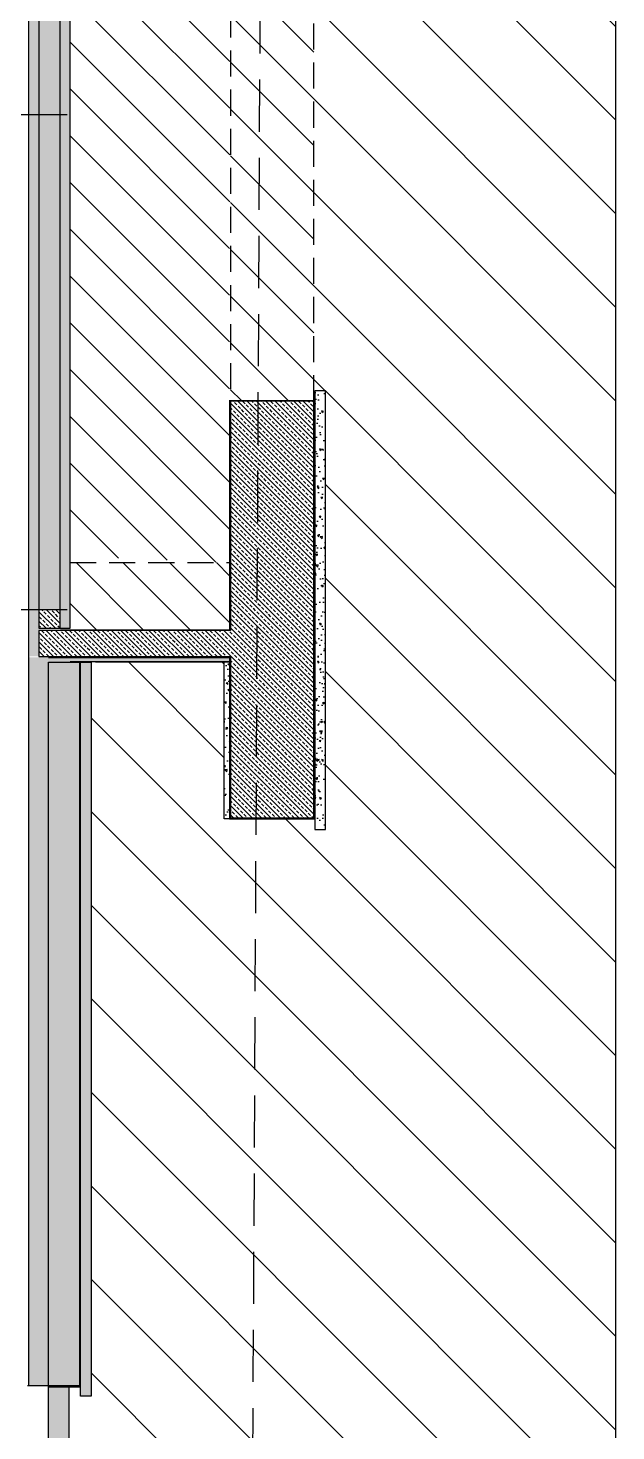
# Model space of a CAD drawing. Header units: centimetres. Extents: x 26569 to 160723, y -3143 to 14565.
# Drawn here: x 46234 to 46517, y 19 to 692 of the extents above; entities that cross this region are included whole.
import ezdxf

# ---------------------------------------------------------------- set-up
doc = ezdxf.new("R2010")
doc.units = ezdxf.units.CM
doc.header["$LTSCALE"] = 100
doc.linetypes.add('DASHDOT2', pattern=[0.5, 0.25, -0.125, 0, -0.125])
doc.linetypes.add('HIDDEN2', pattern=[0.1875, 0.125, -0.0625])
for name, color, linetype in [('A-ANNO-GRID', 155, 'DASHDOT2'), ('A-ELEV-01', 255, 'Continuous'), ('A-FNSH-TILE', 63, 'Continuous'), ('A-HATCH', 253, 'Continuous'), ('A-WALL-INSL', 249, 'Continuous'), ('L-TOPO', 49, 'Continuous'), ('S-CONC', 5, 'Continuous'), ('S-HTCH', 8, 'Continuous')]:
    doc.layers.add(name, color=color, linetype=linetype)
pattern_1 = [(135, (48025.532, 2716.281), (-2.245064, -2.245064), []), (135, (48025.532, 2718.5262), (-2.245064, -2.245064), [1.5875, -0.79375])]
pattern_2 = [(135, (48020.032, 2716.281), (-2.245064, -2.245064), []), (135, (48020.032, 2718.5262), (-2.245064, -2.245064), [1.5875, -0.79375])]
pattern_3 = [(140, (46371.492, 312.8995), (0.79695, 9.10923), [0.9525, -10.4775]), (85, (46371.492, 312.9), (-9.55284, -1.76217), [0.762, -8.38203]), (190.4514, (46371.5585, 313.659), (-8.7559, 7.34706), [0.8095, -8.9045]), (136.184, (46368.952, 312.9), (2.1021, 13.55395), [1.42875, -15.71625]), (186.6356, (46369.127, 314.029), (-12.3713, 11.8702), [1.21425, -13.3568]), (81.184, (46368.952, 312.9), (-12.3713, 11.8702), [1.143, -12.573]), (111, (46369.587, 314.1695), (5.11326, 7.58072), [0.9525, -10.4775]), (56, (46369.587, 314.17), (-9.2094, 3.0901), [0.762, -8.382]), (161.4514, (46370.013, 314.801), (-4.09614, 10.67082), [0.8095, -8.9045]), (127.5, (46371.492, 312.8995), (-4.22775, 0.15443), [0, -8.2804, 0, -8.509, 0, -8.41375]), (97.5, (46371.492, 312.8995), (-5.00903, 3.34098), [0, -4.8514, 0, -8.0899, 0, -3.20675]), (57.5, (46371.492, 310.0674), (0.286437, 6.77953), [0, -3.175, 0, -9.906, 0, -13.1445]), (47.5, (46371.492, 308.7974), (-1.27132, 7.40646), [0, -4.1275, 0, -6.5786, 0, -9.3345])]

msp = doc.modelspace()

# ---------------------------------------------------------------- hatches: boundary and pattern name
at = {"layer": 'A-HATCH'}
h = msp.add_hatch(dxfattribs=at)
h.set_pattern_fill('LINE', color=256, scale=10, angle=135, style=0)
h.set_pattern_definition([(135, (45430.74, -21480.53), (-22.45064, -22.45064), [])])
h.paths.add_polyline_path([(46371.99, 307.4), (46371.99, 312.4), (46328.49, 312.42), (46328.49, 387.67), (46264.49, 387.67), (46264.49, 35.41), (46253.99, 35.41), (46253.99, -1366.79), (46278.99, -1366.79), (46278.99, -1326.79), (46293.99, -1326.79), (46293.99, -1376.79), (46243.99, -1376.79), (46243.99, -1875.59), (46516.53, -1875.59), (46516.53, 3778.38), (46311.49, 3778.38), (46311.49, 3528.38), (46371.49, 3528.38), (46371.49, 3533.38), (46376.49, 3533.38), (46376.49, 3463.38), (46371.49, 3463.38), (46371.49, 3468.38), (46356.49, 3468.38), (46356.49, 3518.38), (46266.49, 3518.38), (46248.99, 3365.4), (46253.99, 3365.4), (46253.99, 3288.15), (46328.49, 3288.15), (46328.49, 3363.4), (46330.99, 3363.4), (46371.99, 3363.4), (46371.99, 3368.4), (46376.99, 3368.4), (46376.99, 3157.9), (46371.49, 3157.9), (46371.49, 2418.4), (46376.99, 2418.4), (46376.99, 2207.9), (46371.49, 2207.9), (46371.49, 1468.4), (46376.99, 1468.4), (46376.99, 1257.9), (46371.49, 1257.9), (46371.49, 517.9), (46376.99, 517.9), (46376.99, 307.4)])
h = msp.add_hatch(dxfattribs=at)
h.set_pattern_fill('LINE', color=256, scale=5, angle=135, style=0)
h.set_pattern_definition([(135, (45430.74, -21480.529), (-11.22532, -11.22532), [])])
h.paths.add_polyline_path([(46248.99, 3272.4), (46248.99, 3240.4), (46330.99, 3240.4), (46330.99, 3272.4)])
h.paths.add_polyline_path([(46248.99, 3240.41), (46248.99, 2335.41), (46330.99, 2335.4), (46330.99, 2413.4), (46331.49, 3162.4), (46330.99, 3162.4), (46330.99, 3240.4)])
h.paths.add_polyline_path([(46331.49, 3162.4), (46331.49, 2413.4), (46371.49, 2413.4), (46371.49, 3162.4)])
h.paths.add_polyline_path([(46248.99, 2335.41), (46248.99, 2290.41), (46330.99, 2290.4), (46330.99, 2335.4)])
h.paths.add_polyline_path([(46249.49, 2290.4), (46248.99, 1837.91), (46331.49, 1837.9), (46331.49, 2212.4), (46330.99, 2212.4), (46330.99, 2290.4)])
h.paths.add_polyline_path([(46331.49, 2212.4), (46331.49, 1837.9), (46371.49, 1837.9), (46371.49, 2212.4)])
h.paths.add_polyline_path([(46248.74, 1837.91), (46249.24, 1385.4), (46330.99, 1385.4), (46330.99, 1463.4), (46331.24, 1837.9)])
h.paths.add_polyline_path([(46331.49, 1837.9), (46331.49, 1463.4), (46371.49, 1463.4), (46371.49, 1837.9)])
h.paths.add_polyline_path([(46254.49, 1340.4), (46254.49, 438.4), (46330.99, 435.4), (46330.99, 513.4), (46331.49, 1262.4), (46330.99, 1262.4), (46330.99, 1340.4)])
h.paths.add_polyline_path([(46331.49, 1262.4), (46331.49, 513.15), (46371.49, 513.15), (46371.49, 1262.4)])
h.paths.add_polyline_path([(46254.49, 435.4), (46254.49, 403.15), (46330.99, 403.15), (46330.99, 435.4)])
h.paths.add_polyline_path([(46248.99, 1350.9), (46254.49, 1345.4), (46254.49, 1340.4), (46330.99, 1340.4), (46330.99, 1385.4), (46248.99, 1385.4)])
at = {"layer": 'A-WALL-INSL', "linetype": 'HIDDEN2', "ltscale": 0.5}
h = msp.add_hatch(dxfattribs=at)
h.set_pattern_fill('HONEY', color=256, scale=0.2, angle=90, style=0)
h.set_pattern_definition([(90, (46371.4921, 312.89955), (-0.5499261, 0.9525), [0.635, -1.27]), (210, (46371.4921, 312.89955), (-0.5499261, -0.9525), [0.635, -1.27]), (150, (46371.4921, 312.89955), (-1.0998523, 2e-09), [-1.27, 0.635])])
h.paths.add_polyline_path([(46243.99, 389.92), (46243.99, 387.92), (46330.99, 387.92), (46330.99, 389.92)])
at = {"layer": 'S-HTCH'}
h = msp.add_hatch(dxfattribs=at)
h.set_pattern_fill('AR-CONC', color=256, scale=0.05, angle=90, style=0)
h.set_pattern_definition([(140, (46516.0315, -1875.586), (0.796954, 9.109233), [0.9525, -10.4775]), (85, (46516.0315, -1875.586), (-9.552842, -1.76217), [0.762, -8.38203]), (190.45144, (46516.098, -1874.827), (-8.755888, 7.347062), [0.8095, -8.904512]), (136.1842, (46513.492, -1875.586), (2.102116, 13.553952), [1.42875, -15.71625]), (186.63556, (46513.667, -1874.456), (-12.371306, 11.870207), [1.21425, -13.35678]), (81.18415, (46513.492, -1875.586), (-12.371306, 11.870207), [1.143, -12.572987]), (111, (46514.1265, -1874.316), (5.11326, 7.58072), [0.9525, -10.4775]), (56, (46514.1265, -1874.316), (-9.209398, 3.090101), [0.762, -8.382]), (161.45145, (46514.553, -1873.684), (-4.096138, 10.67082), [0.8095, -8.904497]), (127.5, (46516.0315, -1875.586), (-4.227752, 0.15443), [0, -8.2804, 0, -8.509, 0, -8.41375]), (97.5, (46516.0315, -1875.586), (-5.009029, 3.340983), [0, -4.8514, 0, -8.0899, 0, -3.20675]), (57.5, (46516.0315, -1878.418), (0.2864372, 6.7795298), [0, -3.175, 0, -9.906, 0, -13.1445]), (47.5, (46516.0315, -1879.688), (-1.271325, 7.406459), [0, -4.1275, 0, -6.5786, 0, -9.3345])])
h.paths.add_polyline_path([(46249.49, 1350.4), (46249.49, 403.9), (46254.49, 403.9), (46254.49, 1345.4)])
h = msp.add_hatch(dxfattribs=at)
h.set_pattern_fill('AR-CONC', color=256, scale=0.05, angle=90, style=0)
h.set_pattern_definition([(140, (46374.492, 312.8995), (0.796954, 9.109233), [0.9525, -10.4775]), (85, (46374.492, 312.9), (-9.55284, -1.76217), [0.762, -8.38203]), (190.4514, (46374.5585, 313.659), (-8.75589, 7.34706), [0.8095, -8.90451]), (136.1842, (46371.952, 312.9), (2.10212, 13.55395), [1.42875, -15.71625]), (186.6356, (46372.127, 314.029), (-12.3713, 11.8702), [1.21425, -13.35678]), (81.1842, (46371.952, 312.9), (-12.3713, 11.8702), [1.143, -12.57299]), (111, (46372.587, 314.1695), (5.11326, 7.58072), [0.9525, -10.4775]), (56, (46372.587, 314.17), (-9.2094, 3.0901), [0.762, -8.382]), (161.4514, (46373.013, 314.801), (-4.09614, 10.67082), [0.8095, -8.9045]), (127.5, (46374.492, 312.8995), (-4.227752, 0.15443), [0, -8.2804, 0, -8.509, 0, -8.41375]), (97.5, (46374.492, 312.8995), (-5.009029, 3.340983), [0, -4.8514, 0, -8.0899, 0, -3.20675]), (57.5, (46374.492, 310.0674), (0.286437, 6.77953), [0, -3.175, 0, -9.906, 0, -13.1445]), (47.5, (46374.492, 308.7974), (-1.271325, 7.40646), [0, -4.1275, 0, -6.5786, 0, -9.3345])])
h.paths.add_polyline_path([(46234.99, 1340.4), (46234.99, 390.4), (46239.49, 390.4), (46239.49, 1340.4)])
h = msp.add_hatch(dxfattribs=at)
h.set_pattern_fill('ANSI33', color=256, scale=0.5, angle=90, style=0, pattern_type=2)
h.set_pattern_definition(pattern_1)
h.paths.add_polyline_path([(46249.49, 1340.4), (46239.49, 1340.4), (46239.49, 412.9), (46249.49, 412.9)])
h = msp.add_hatch(dxfattribs=at)
h.set_pattern_fill('ANSI33', color=256, scale=0.5, angle=90, style=0, pattern_type=2)
h.set_pattern_definition(pattern_2)
h.paths.add_polyline_path([(46371.49, 512.9), (46331.49, 512.9), (46331.49, 412.9), (46371.49, 412.9)], flags=0)
h = msp.add_hatch(dxfattribs=at)
h.set_pattern_fill('AR-CONC', color=256, scale=0.05, angle=90, style=0)
h.set_pattern_definition(pattern_3)
h.paths.add_polyline_path([(46371.99, 517.9), (46371.99, 307.4), (46376.99, 307.4), (46376.99, 517.9)])
h = msp.add_hatch(dxfattribs=at)
h.set_pattern_fill('ANSI33', color=256, scale=0.5, angle=90, style=0, pattern_type=2)
h.set_pattern_definition(pattern_1)
h.paths.add_polyline_path([(46239.49, 403.9), (46249.49, 403.9), (46249.49, 412.9), (46239.49, 412.9)], flags=0)
h = msp.add_hatch(dxfattribs=at)
h.set_pattern_fill('ANSI33', color=256, scale=0.5, angle=90, style=0, pattern_type=2)
h.set_pattern_definition(pattern_2)
h.paths.add_polyline_path([(46371.49, 412.9), (46331.49, 412.9), (46331.49, 402.9), (46331.49, 390.4), (46331.49, 312.9), (46371.49, 312.9)], flags=0)
h = msp.add_hatch(dxfattribs=at)
h.set_pattern_fill('ANSI33', color=256, scale=0.5, angle=90, style=0, pattern_type=2)
h.set_pattern_definition(pattern_2)
h.paths.add_polyline_path([(46331.49, 402.9), (46239.49, 402.9), (46239.49, 390.4), (46331.49, 390.4)])
h = msp.add_hatch(dxfattribs=at)
h.set_pattern_fill('AR-CONC', color=256, scale=0.05, angle=90, style=0)
h.set_pattern_definition([(140, (46486.0315, -1870.586), (0.796954, 9.109233), [0.9525, -10.4775]), (85, (46486.0315, -1870.586), (-9.552842, -1.76217), [0.762, -8.38203]), (190.45144, (46486.098, -1869.827), (-8.755888, 7.347062), [0.8095, -8.904512]), (136.1842, (46483.492, -1870.586), (2.102116, 13.55395), [1.42875, -15.71625]), (186.63556, (46483.667, -1869.456), (-12.37131, 11.87021), [1.21425, -13.35678]), (81.18415, (46483.492, -1870.586), (-12.37131, 11.87021), [1.143, -12.57299]), (111, (46484.1265, -1869.316), (5.11326, 7.58072), [0.9525, -10.4775]), (56, (46484.1265, -1869.316), (-9.2094, 3.0901), [0.762, -8.382]), (161.45145, (46484.553, -1868.684), (-4.09614, 10.67082), [0.8095, -8.904497]), (127.5, (46486.0315, -1870.586), (-4.227752, 0.15443), [0, -8.2804, 0, -8.509, 0, -8.41375]), (97.5, (46486.0315, -1870.586), (-5.009029, 3.340983), [0, -4.8514, 0, -8.0899, 0, -3.20675]), (57.5, (46486.0315, -1873.418), (0.286437, 6.77953), [0, -3.175, 0, -9.906, 0, -13.1445]), (47.5, (46486.0315, -1874.688), (-1.271325, 7.406459), [0, -4.1275, 0, -6.5786, 0, -9.3345])])
h.paths.add_polyline_path([(46234.49, 389.9), (46234.49, 40.41), (46243.99, 40.41), (46243.99, 389.9)])
h = msp.add_hatch(dxfattribs=at)
h.set_pattern_fill('ANSI33', color=256, scale=0.5, angle=90, style=0)
h.set_pattern_definition([(135, (13785.2903, 10679.865), (-2.24506403, -2.24506403), []), (135, (13785.2903, 10682.11), (-2.24506403, -2.24506403), [1.5875, -0.79375])])
h.paths.add_polyline_path([(46243.99, 387.67), (46258.99, 387.67), (46258.99, 40.41), (46243.99, 40.41)])
h = msp.add_hatch(dxfattribs=at)
h.set_pattern_fill('AR-CONC', color=256, scale=0.05, angle=90, style=0)
h.set_pattern_definition([(140, (46509.0315, -1875.586), (0.796954, 9.109233), [0.9525, -10.4775]), (85, (46509.0315, -1875.586), (-9.552842, -1.76217), [0.762, -8.38203]), (190.45144, (46509.098, -1874.827), (-8.755888, 7.347062), [0.8095, -8.904512]), (136.1842, (46506.492, -1875.586), (2.102116, 13.55395), [1.42875, -15.71625]), (186.63556, (46506.667, -1874.456), (-12.37131, 11.87021), [1.21425, -13.35678]), (81.18415, (46506.492, -1875.586), (-12.37131, 11.87021), [1.143, -12.57299]), (111, (46507.1265, -1874.316), (5.11326, 7.58072), [0.9525, -10.4775]), (56, (46507.1265, -1874.316), (-9.2094, 3.0901), [0.762, -8.382]), (161.45145, (46507.553, -1873.684), (-4.09614, 10.67082), [0.8095, -8.904497]), (127.5, (46509.0315, -1875.586), (-4.227752, 0.15443), [0, -8.2804, 0, -8.509, 0, -8.41375]), (97.5, (46509.0315, -1875.586), (-5.009029, 3.340983), [0, -4.8514, 0, -8.0899, 0, -3.20675]), (57.5, (46509.0315, -1878.418), (0.286437, 6.77953), [0, -3.175, 0, -9.906, 0, -13.1445]), (47.5, (46509.0315, -1879.688), (-1.271325, 7.406459), [0, -4.1275, 0, -6.5786, 0, -9.3345])])
h.paths.add_polyline_path([(46259.49, 387.67), (46259.49, 35.41), (46264.49, 35.41), (46264.49, 387.67)])
h = msp.add_hatch(dxfattribs=at)
h.set_pattern_fill('AR-CONC', color=256, scale=0.05, angle=90, style=0)
h.set_pattern_definition(pattern_3)
h.paths.add_polyline_path([(46330.99, 387.92), (46330.99, 312.42), (46328.49, 312.42), (46328.49, 387.92)])
h = msp.add_hatch(dxfattribs=at)
h.set_pattern_fill('ANSI33', color=256, scale=0.5, angle=90)
h.set_pattern_definition([(135, (44056.8377, -11498.4375), (-2.245064, -2.245064), []), (135, (44056.8377, -11496.1924), (-2.245064, -2.245064), [1.5875, -0.79375])])
h.paths.add_polyline_path([(46253.99, 40.41), (46243.99, 40.41), (46243.99, -1366.79), (46253.99, -1366.79)])

# ---------------------------------------------------------------- linework, layer by layer
at = {"layer": 'A-ANNO-GRID'}
for p, q in [((45476.53, 650.41), (46260.77, 650.41)), ((45476.53, 412.91), (46260.77, 412.91))]:
    msp.add_line(p, q, dxfattribs=at)
at = {"layer": 'A-ELEV-01', "linetype": 'HIDDEN2'}
for points in [[(46331.49, 1262.4), (46331.49, 512.9)], [(46371.49, 512.9), (46371.49, 1262.4)], [(46254.49, 435.4), (46331.49, 435.4)]]:
    msp.add_lwpolyline(points, dxfattribs=at)
at = {"layer": 'A-FNSH-TILE'}
msp.add_line((46234.49, 40.41), (46233.99, 40.41), dxfattribs=at)
for points in [[(46234.49, 1340.4), (46234.49, 390.4)], [(46234.49, 390.4), (46234.49, 40.41)]]:
    msp.add_lwpolyline(points, dxfattribs=at)
at = {"layer": 'A-WALL-INSL'}
for p, q in [((46330.99, 513.4), (46330.99, 403.4)), ((46371.99, 312.4), (46371.99, 513.4)), ((46243.99, 389.9), (46330.99, 389.9)), ((46330.99, 389.9), (46330.99, 312.4)), ((46330.99, 312.4), (46371.99, 312.4))]:
    msp.add_line(p, q, dxfattribs=at)
at = {"layer": 'A-WALL-INSL', "ltscale": 0.5}
msp.add_line((46254.49, 387.92), (46330.99, 387.92), dxfattribs=at)
at = {"layer": 'A-WALL-INSL', "linetype": 'HIDDEN2', "ltscale": 0.5, "const_width": 0.5}
for points in [[(46243.99, 390.15), (46331.24, 390.15), (46331.24, 312.65), (46371.74, 312.65), (46371.74, 513.15), (46331.24, 513.15), (46331.24, 403.15), (46249.74, 403.15)], [(46243.99, 40.16), (46259.24, 40.16), (46259.24, 387.67)]]:
    msp.add_lwpolyline(points, dxfattribs=at)
at = {"layer": 'A-WALL-INSL', "ltscale": 0.5, "const_width": 0.5}
msp.add_lwpolyline([(46266.49, 387.67), (46330.99, 387.67)], dxfattribs=at)
at = {"layer": 'A-WALL-INSL', "elevation": 0}
for points in [[(46243.99, 40.41), (46259.49, 40.41)], [(46243.99, 39.91), (46259.49, 39.91)]]:
    msp.add_lwpolyline(points, dxfattribs=at)
at = {"layer": 'L-TOPO', "color": 1, "linetype": 'HIDDEN2', "ltscale": 2}
msp.add_lwpolyline([(46243.99, -1376.79), (46336.49, -1120.28), (46351.49, 1829.98), (46336.49, 3518.38)], dxfattribs=at)
at = {"layer": 'S-CONC'}
msp.add_line((46249.99, 403.9), (46254.49, 403.9), dxfattribs=at)
for points in [[(46254.49, 403.9), (46254.49, 1345.4), (46248.99, 1350.9), (46248.99, 3272.4), (46243.99, 3272.4)], [(46239.49, 1340.4), (46239.49, 403.9), (46249.49, 403.9)], [(46249.49, 1340.4), (46249.49, 403.9), (46251.99, 403.9)], [(46243.99, -1366.79), (46243.99, 59.9)], [(46253.99, -1366.79), (46253.99, 40.41)]]:
    msp.add_lwpolyline(points, dxfattribs=at)
for points in [[(46331.49, 312.9), (46371.49, 312.9), (46371.49, 512.9), (46331.49, 512.9), (46331.49, 402.9), (46239.49, 402.9), (46239.49, 390.4), (46331.49, 390.4)], [(46376.99, 307.4), (46376.99, 517.9), (46371.99, 517.9), (46371.99, 307.4)], [(46264.49, 387.67), (46264.49, 35.41), (46259.49, 35.41), (46259.49, 387.67)], [(46330.99, 387.92), (46330.99, 312.42), (46328.49, 312.42), (46328.49, 387.92)]]:
    msp.add_lwpolyline(points, close=True, dxfattribs=at)
at = {"layer": 'S-CONC', "elevation": 0}
msp.add_lwpolyline([(46243.99, 387.67), (46258.99, 387.67), (46258.99, 40.41), (46243.99, 40.41)], close=True, dxfattribs=at)
at = {"layer": 'S-HTCH'}
msp.add_line((46243.99, 40.41), (46234.49, 40.41), dxfattribs=at)
msp.add_lwpolyline([(46243.99, -1875.59), (46516.53, -1875.59), (46516.53, 3778.38), (46311.49, 3778.38)], dxfattribs=at)

doc.saveas('drawing.dxf')
